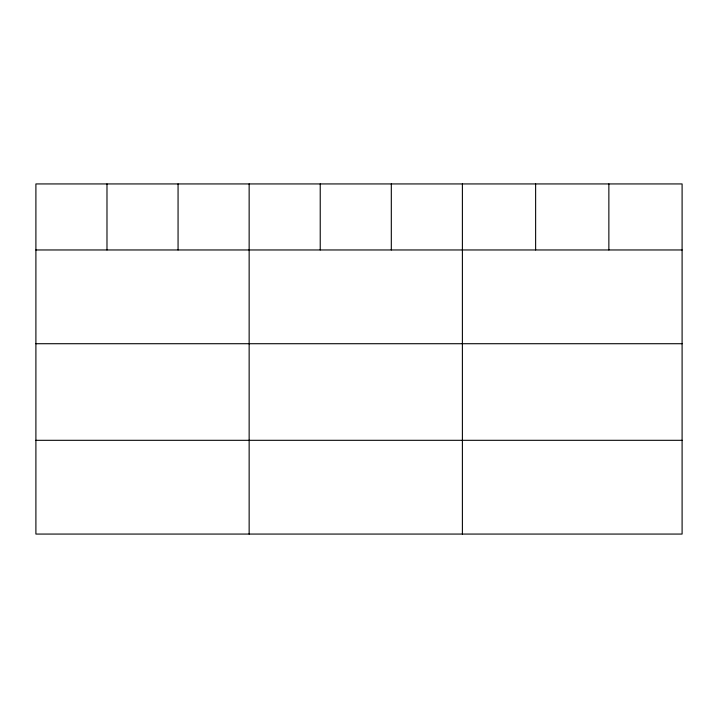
<?xml version="1.0" encoding="UTF-8"?>
<svg xmlns="http://www.w3.org/2000/svg" width="718" height="718" viewBox="0 0 718 718"><rect width="100%" height="100%" fill="white"/><g stroke="black" fill="none" stroke-linecap="round" stroke-linejoin="round"><path stroke-width="1.08" d="M682.1 249.963L682.1 534.066L35.9 534.066L35.9 183.934L682.1 183.934L682.1 249.963L35.9 249.963M35.9 343.716L682.1 343.716M35.9 440.313L682.1 440.313M608.864 183.934L608.864 249.963M535.628 183.934L535.628 249.963M462.392 183.934L462.392 534.066M391.31 183.934L391.31 249.963M320.228 183.934L320.228 249.963M249.146 183.934L249.146 534.066M178.064 183.934L178.064 249.963M106.982 183.934L106.982 249.963"/></g></svg>
